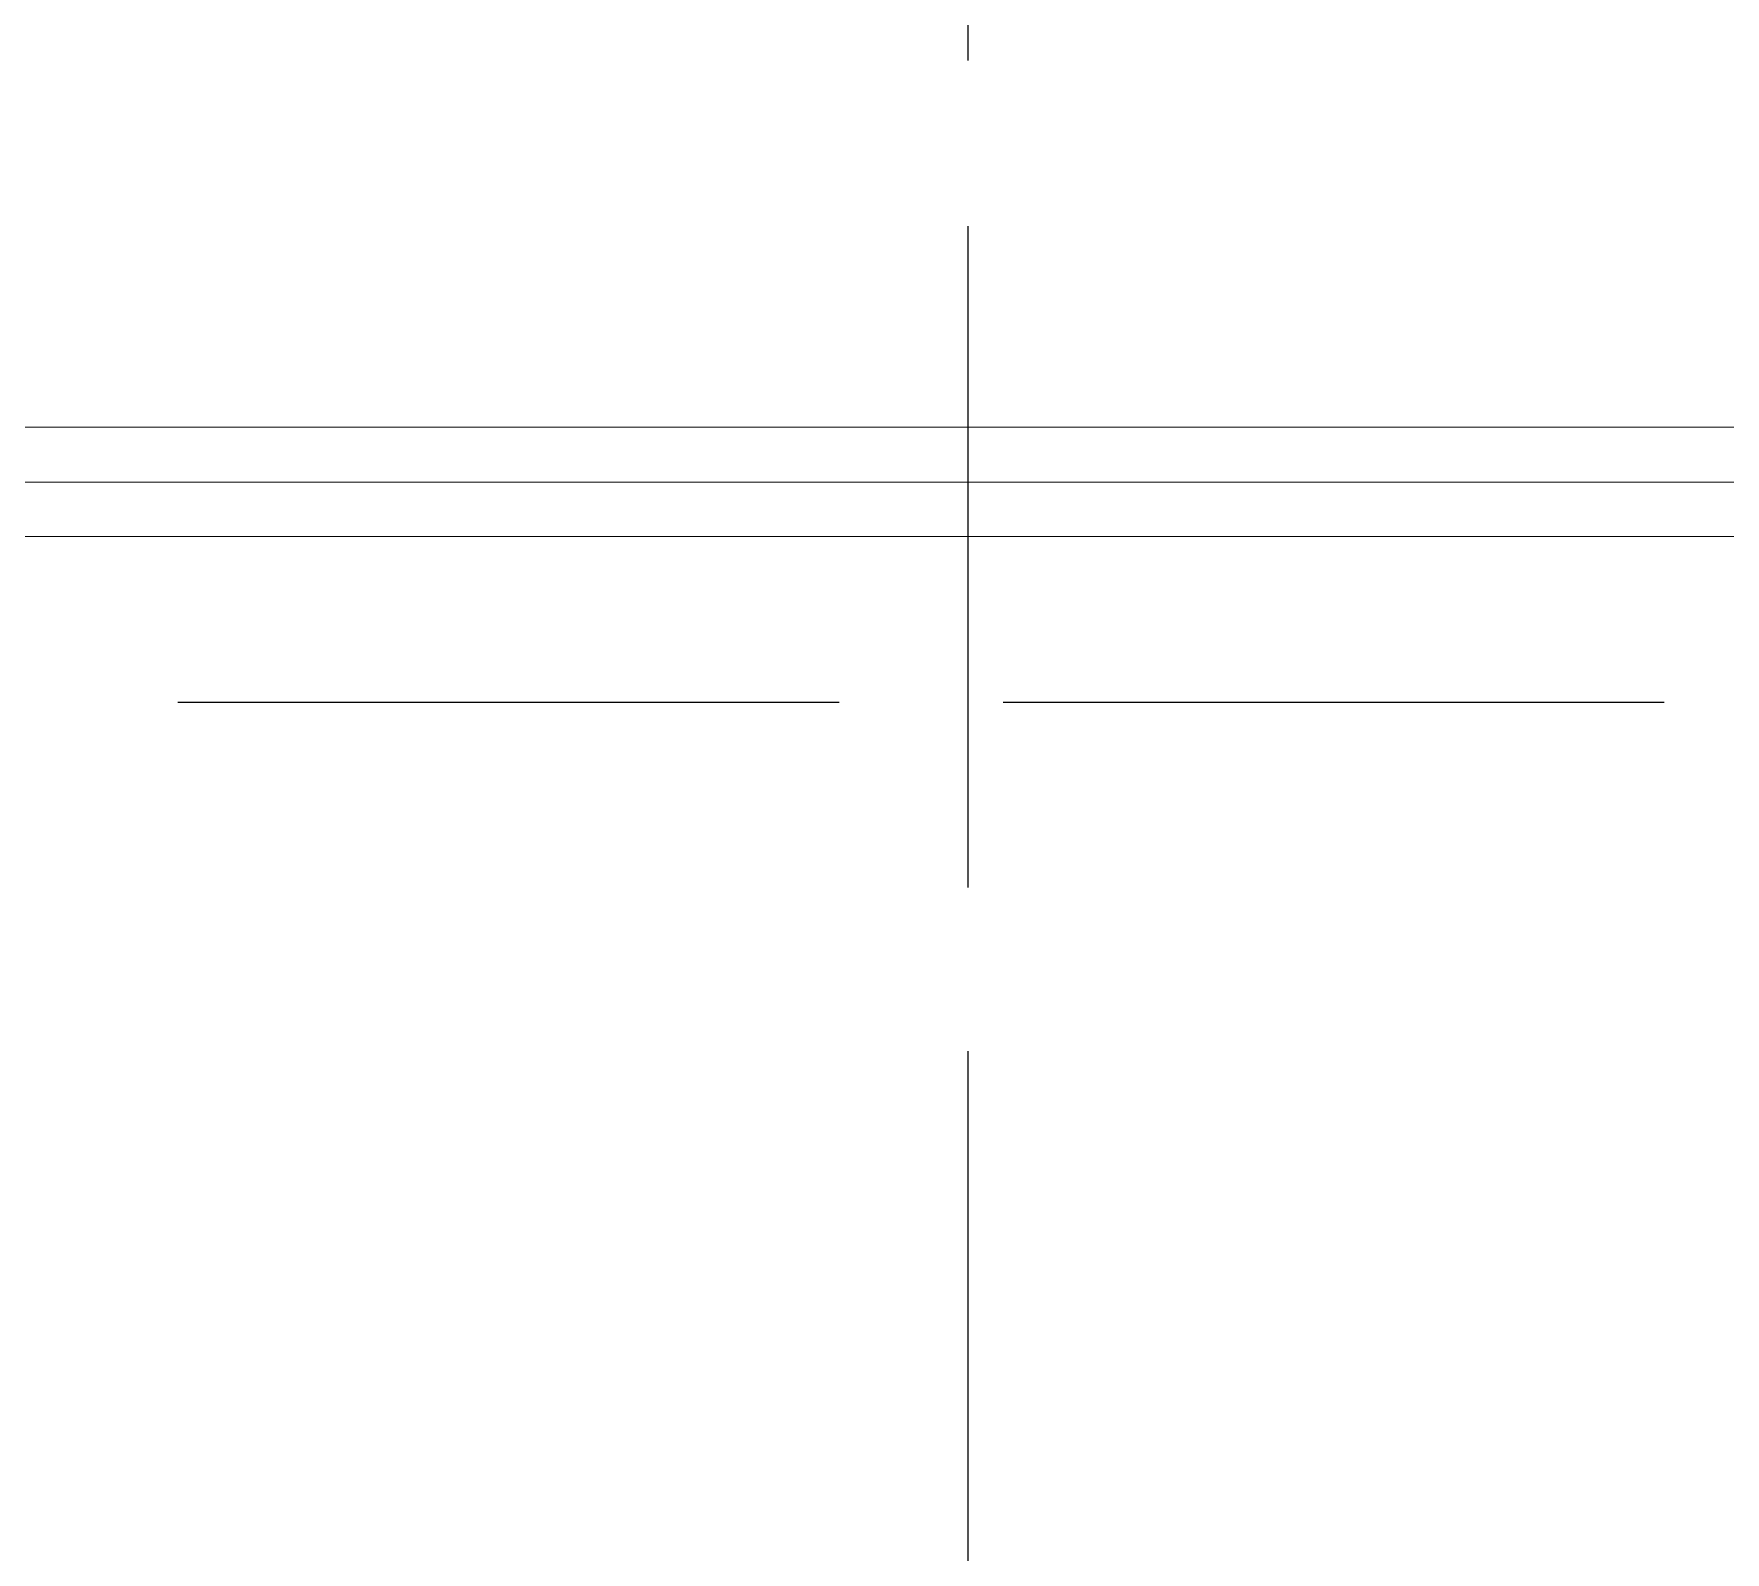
# Model space of a CAD drawing. Header units: metres. Extents: x 14 to 155, y 0 to 125.
# Drawn here: x 54.027 to 55.562, y 111.366 to 112.744 of the extents above; entities that cross this region are included whole.
import ezdxf

# ---------------------------------------------------------------- set-up
doc = ezdxf.new("R2010")
doc.units = ezdxf.units.M
doc.layers.add('PDF_Geometry', color=7, linetype='Continuous', true_color=0xc0c0c0)

msp = doc.modelspace()

# ---------------------------------------------------------------- linework, layer by layer
at = {"layer": 'PDF_Geometry', "color": 0, "lineweight": 0}
for points in [[(54.8744, 113.3202), (54.8744, 112.72)], [(54.8744, 112.5696), (54.8744, 111.9694)], [(54.1575, 112.1375), (54.7576, 112.1375)], [(54.9064, 112.1375), (55.5065, 112.1376)], [(54.8744, 111.8207), (54.8745, 111.2205)]]:
    msp.add_lwpolyline(points, dxfattribs=at)
at = {"layer": 'PDF_Geometry', "color": 0, "lineweight": 5}
msp.add_lwpolyline([(54.7995, 106.2418), (52.0436, 106.2417), (52.0434, 112.3871), (60.0708, 112.3874), (60.0709, 111.1887), (59.8964, 111.1887)], dxfattribs=at)
at = {"layer": 'PDF_Geometry', "color": 0, "lineweight": 0}
msp.add_lwpolyline([(52.1938, 112.3374), (59.9219, 112.3377), (59.9219, 112.2881), (52.1938, 112.2878)], close=True, dxfattribs=at)

doc.saveas('drawing.dxf')
